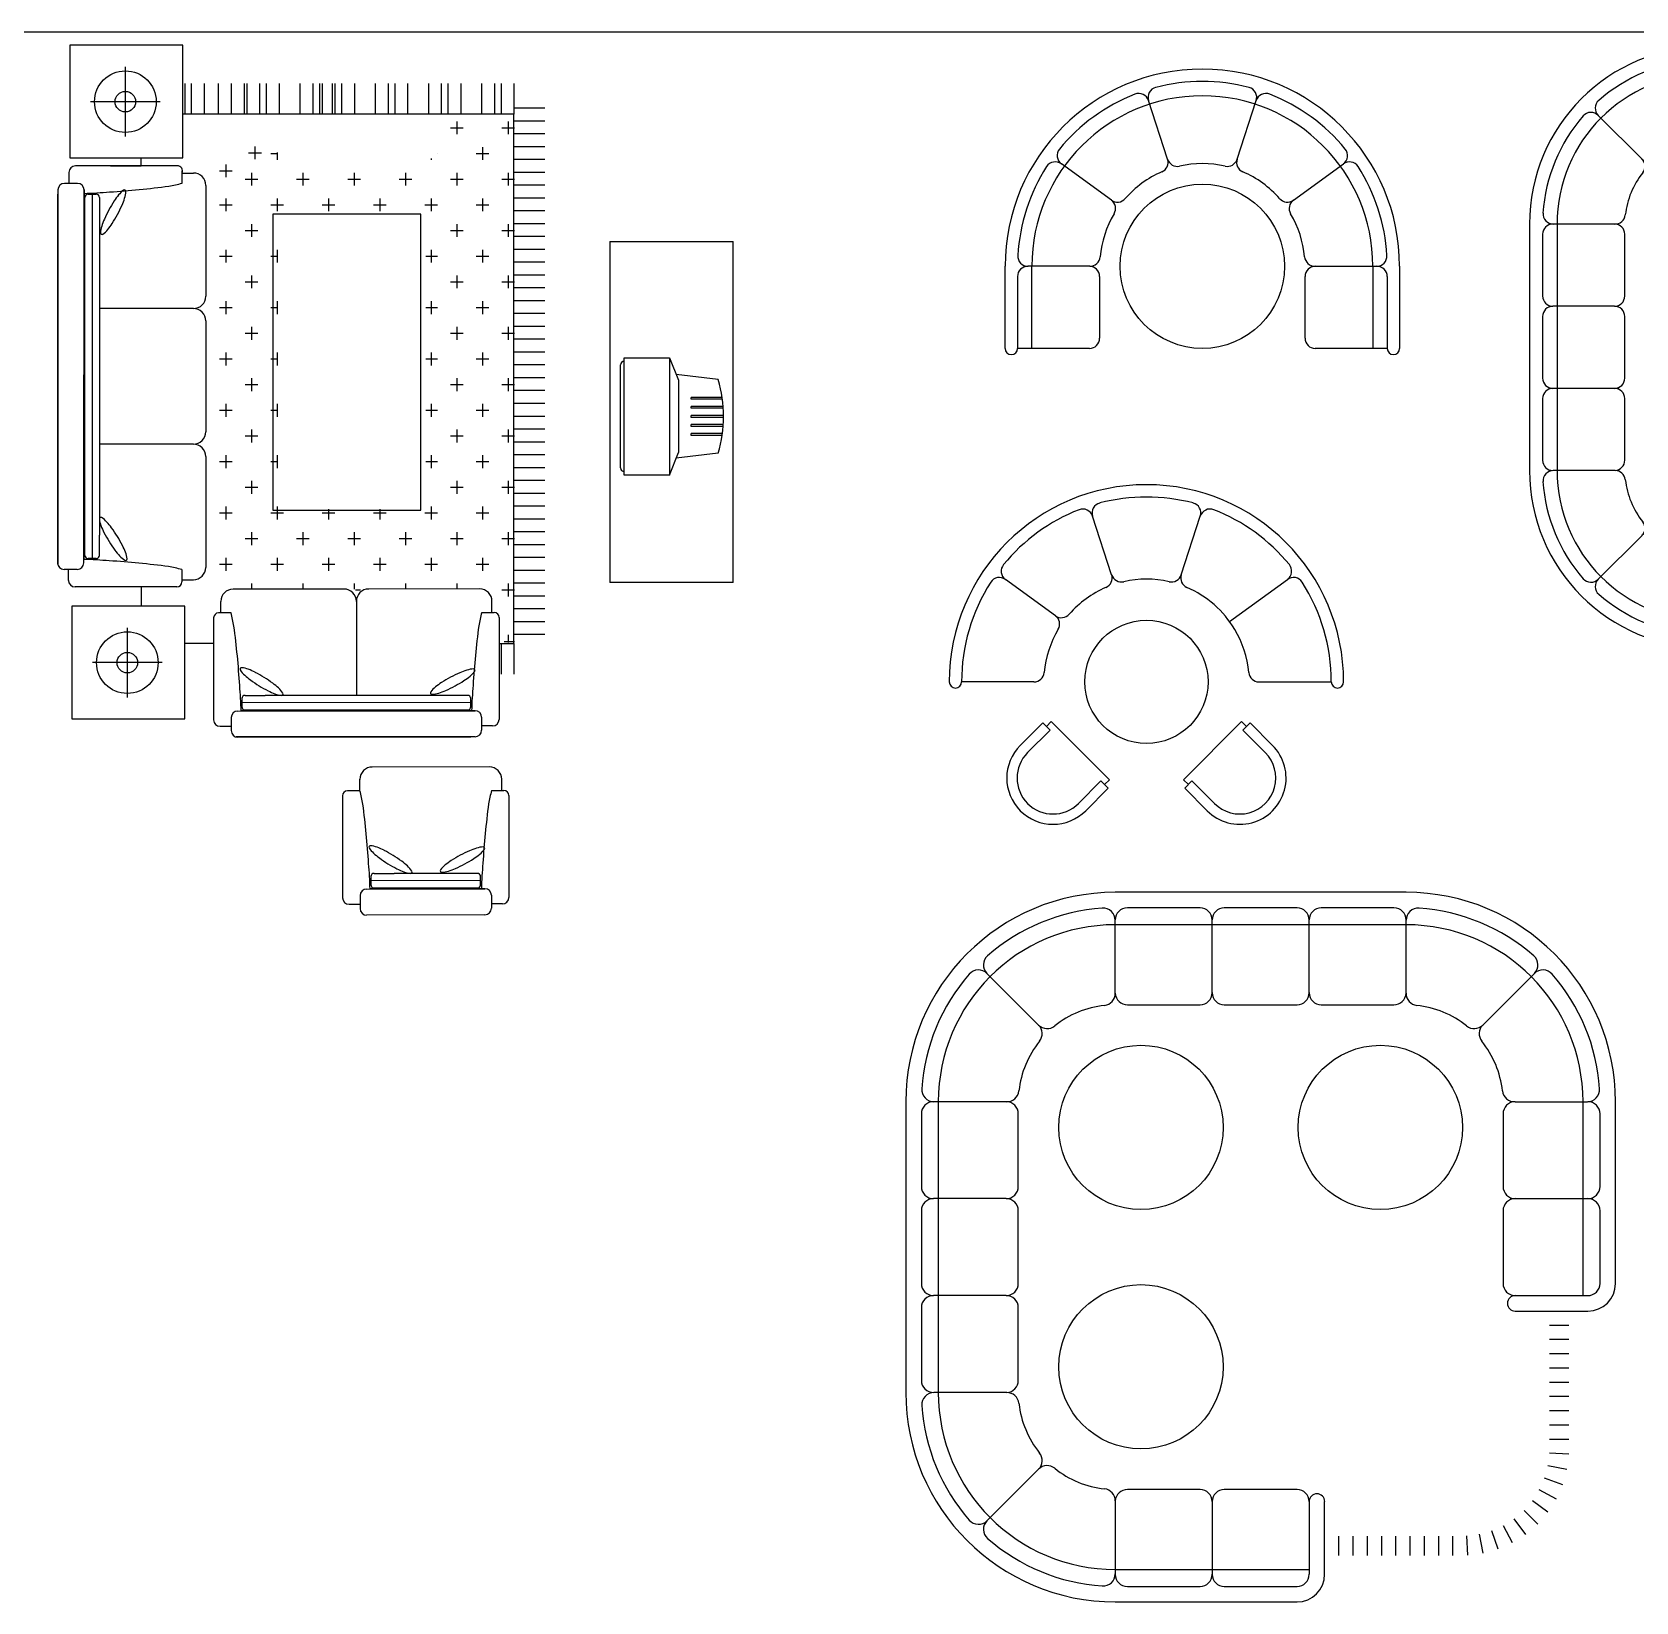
# Model space of a CAD drawing. Extents: x -42728 to 99010, y -18674 to 47645.
# Drawn here: x -14884 to -7076, y -16038 to -8395 of the extents above; entities that cross this region are included whole.
import ezdxf

# ---------------------------------------------------------------- set-up
doc = ezdxf.new("R2010")
doc.units = 0
doc.header["$LTSCALE"] = 100
doc.header["$MEASUREMENT"] = 0
doc.layers.get('0').update_dxf_attribs({"linetype": 'CONTINUOUS'})

# ---------------------------------------------------------------- blocks, each defined once
blk = doc.blocks.new('A$C21DC5DA0')
for p, q in [((609.9, 4236.5), (59.9, 4236.5)), ((59.9, 4236.5), (59.9, 3686.5)), ((609.9, 3686.5), (609.9, 4236.5)), ((59.9, 3686.5), (609.9, 3686.5)), ((407.5, 3648.3), (407.5, 3686.5)), ((54.8, 3616.5), (54.8, 3562.8)), ((582.7, 3648.3), (86.6, 3648.3)), ((606.8, 3613.3), (661.7, 3613.3)), ((1.8, 3531), (1.1, 1707.4)), ((721.7, 3553.3), (721.4, 3013.3)), ((1.1, 1707.3), (1.8, 3510.5)), ((1047.6, 3412.4), (1047.6, 1972.4)), ((1767.6, 3412.4), (1047.6, 3412.4)), ((1767.6, 1972.4), (1767.6, 3412.4)), ((721.4, 2893.3), (721.2, 2353.3)), ((2740.9, 2177.4), (2740.9, 2679)), ((2758.5, 2142.2), (2758.5, 2714.2)), ((2758.5, 2714.2), (2978.5, 2714.2)), ((2758.5, 2714.2), (2978.5, 2714.2)), ((2978.5, 2714.2), (2978.5, 2142.2)), ((2978.5, 2714.2), (3022.5, 2604.2)), ((3216.1, 2607.6), (3011.3, 2632.1)), ((3022.5, 2604.2), (3022.5, 2252.2)), ((3235.6, 2520.6), (3084.1, 2520.6)), ((3084.1, 2511.8), (3084.1, 2520.6)), ((3236.8, 2511.8), (3084.1, 2511.8)), ((3240.6, 2476.6), (3084.1, 2476.6)), ((3084.1, 2467.8), (3084.1, 2476.6)), ((3241.2, 2467.8), (3084.1, 2467.8)), ((3084.1, 2423.8), (3084.1, 2432.6)), ((3242.5, 2432.6), (3084.1, 2432.6)), ((3242.5, 2423.8), (3084.1, 2423.8)), ((3241.2, 2388.6), (3084.1, 2388.6)), ((3084.1, 2379.8), (3084.1, 2388.6)), ((3240.6, 2379.8), (3084.1, 2379.8)), ((3236.8, 2344.6), (3084.1, 2344.6)), ((3084.1, 2335.8), (3084.1, 2344.6)), ((3235.6, 2335.8), (3084.1, 2335.8)), ((721.1, 2233.3), (720.9, 1693.3)), ((2978.5, 2142.2), (3022.5, 2252.2)), ((3216.1, 2248.8), (3011.3, 2224.3)), ((2978.5, 2142.2), (2758.5, 2142.2)), ((1047.6, 1972.4), (1767.6, 1972.4)), ((53, 1630.1), (53, 1683.7)), ((580.9, 1598.3), (84.8, 1598.3)), ((407.5, 1598.3), (407.5, 1505.3)), ((604.9, 1633.3), (660.9, 1633.3)), ((619.5, 1505.3), (69.5, 1505.3)), ((69.5, 1505.3), (69.5, 955.3)), ((619.5, 955.3), (619.5, 1505.3)), ((759.6, 1323), (619.5, 1323)), ((69.5, 955.3), (619.5, 955.3))]:
    blk.add_line(p, q)
at = {"ltscale": 500}
for p, q in [((329.9, 3790.6), (329.9, 4130.6)), ((618.7, 4049.8), (618.7, 3899.8)), ((650.6, 4049.8), (650.6, 3899.8)), ((713.1, 4049.8), (713.1, 3899.8)), ((782.5, 4049.8), (782.5, 3899.8)), ((845, 4049.8), (845, 3899.8)), ((907.5, 4049.8), (907.5, 3899.8)), ((921, 4049.8), (921, 3899.8)), ((983.5, 4049.8), (983.5, 3899.8)), ((1015.5, 4049.8), (1015.5, 3899.8)), ((1078, 4049.8), (1078, 3899.8)), ((1179.9, 4049.8), (1179.9, 3899.8)), ((1242.4, 4049.8), (1242.4, 3899.8)), ((1274.4, 4049.8), (1274.4, 3899.8)), ((1287.7, 4049.8), (1287.7, 3899.8)), ((1336.9, 4049.8), (1336.9, 3899.8)), ((1350.2, 4049.8), (1350.2, 3899.8)), ((1382.2, 4049.8), (1382.2, 3899.8)), ((1444.7, 4049.8), (1444.7, 3899.8)), ((1546.6, 4049.8), (1546.6, 3899.8)), ((1609.1, 4049.8), (1609.1, 3899.8)), ((1641.1, 4049.8), (1641.1, 3899.8)), ((1703.6, 4049.8), (1703.6, 3899.8)), ((1805.4, 4049.8), (1805.4, 3899.8)), ((1867.9, 4049.8), (1867.9, 3899.8)), ((1899.9, 4049.8), (1899.9, 3899.8)), ((1962.4, 4049.8), (1962.4, 3899.8)), ((2064.3, 4049.8), (2064.3, 3899.8)), ((2126.8, 4049.8), (2126.8, 3899.8)), ((2158.8, 4049.8), (2158.8, 3899.8)), ((2221.3, 4049.8), (2221.3, 3899.8)), ((499.9, 3960.6), (159.9, 3960.6)), ((2371.3, 3928.7), (2221.3, 3928.7)), ((2064.3, 3899.8), (609.9, 3899.8)), ((2221.3, 3899.8), (1885.2, 3899.8)), ((1912.4, 3833.2), (1974.9, 3833.2)), ((1943.7, 3864.4), (1943.7, 3801.9)), ((2162.4, 3833.2), (2224.9, 3833.2)), ((2193.7, 3864.4), (2193.7, 3801.9)), ((2221.3, 1323), (2221.3, 3899.8)), ((2371.3, 3866.2), (2221.3, 3866.2)), ((2371.3, 3803.7), (2221.3, 3803.7)), ((929.4, 3711.6), (991.9, 3711.6)), ((960.7, 3742.8), (960.7, 3680.3)), ((1037.4, 3708.2), (1072.3, 3708.2)), ((1068.7, 3712.8), (1068.7, 3676.9)), ((1818.7, 3683.3), (1818.7, 3676.9)), ((1849.1, 3708.2), (1849.9, 3708.2)), ((2037.4, 3708.2), (2099.9, 3708.2)), ((2068.7, 3739.4), (2068.7, 3676.9)), ((2371.3, 3741.2), (2221.3, 3741.2)), ((2371.3, 3678.7), (2221.3, 3678.7)), ((257.5, 3648), (407.5, 3648)), ((606.7, 3563.5), (606.7, 3624.3)), ((787.4, 3623.7), (849.9, 3623.7)), ((818.7, 3655), (818.7, 3592.5)), ((943.7, 3614.4), (943.7, 3551.9)), ((1193.7, 3614.4), (1193.7, 3551.9)), ((1443.7, 3614.4), (1443.7, 3551.9)), ((1693.7, 3614.4), (1693.7, 3551.9)), ((1943.7, 3614.4), (1943.7, 3551.9)), ((2193.7, 3614.4), (2193.7, 3551.9)), ((2371.3, 3616.2), (2221.3, 3616.2)), ((97.2, 3562.8), (33.6, 3562.8)), ((128.3, 1732.3), (129, 3531)), ((129, 3531), (128.3, 1732.3)), ((912.4, 3583.2), (974.9, 3583.2)), ((1162.4, 3583.2), (1224.9, 3583.2)), ((1412.4, 3583.2), (1474.9, 3583.2)), ((1662.4, 3583.2), (1724.9, 3583.2)), ((1912.4, 3583.2), (1974.9, 3583.2)), ((2162.4, 3583.2), (2224.9, 3583.2)), ((2371.3, 3553.7), (2221.3, 3553.7)), ((132.5, 1849.7), (132.5, 3494.6)), ((148.4, 3510.5), (187.8, 3510.5)), ((168.1, 3510.5), (167.6, 1730.8)), ((203.7, 3494.6), (203.7, 1849.7)), ((787.4, 3458.2), (849.9, 3458.2)), ((818.7, 3489.4), (818.7, 3426.9)), ((1037.4, 3458.2), (1099.9, 3458.2)), ((1068.7, 3489.4), (1068.7, 3426.9)), ((1287.4, 3458.2), (1349.9, 3458.2)), ((1318.7, 3489.4), (1318.7, 3426.9)), ((1537.4, 3458.2), (1599.9, 3458.2)), ((1568.7, 3489.4), (1568.7, 3426.9)), ((1787.4, 3458.2), (1849.9, 3458.2)), ((1818.7, 3489.4), (1818.7, 3426.9)), ((2037.4, 3458.2), (2099.9, 3458.2)), ((2068.7, 3489.4), (2068.7, 3426.9)), ((2371.3, 3491.2), (2221.3, 3491.2)), ((943.7, 3364.4), (943.7, 3301.9)), ((1943.7, 3364.4), (1943.7, 3301.9)), ((2193.7, 3364.4), (2193.7, 3301.9)), ((2371.3, 3428.7), (2221.3, 3428.7)), ((2371.3, 3366.2), (2221.3, 3366.2)), ((912.4, 3333.2), (974.9, 3333.2)), ((1912.4, 3333.2), (1974.9, 3333.2)), ((2162.4, 3333.2), (2224.9, 3333.2)), ((2371.3, 3303.7), (2221.3, 3303.7)), ((787.4, 3208.2), (849.9, 3208.2)), ((818.7, 3239.4), (818.7, 3176.9)), ((1037.4, 3208.2), (1072, 3208.2)), ((1068.7, 3239.4), (1068.7, 3176.9)), ((1792, 3208.2), (1849.9, 3208.2)), ((1818.7, 3239.4), (1818.7, 3176.9)), ((2037.4, 3208.2), (2099.9, 3208.2)), ((2068.7, 3239.4), (2068.7, 3176.9)), ((2371.3, 3241.2), (2221.3, 3241.2)), ((2689.1, 3279.1), (2689.1, 1619.1)), ((2689.1, 3279.1), (3289.1, 3279.1)), ((3289.1, 1619.1), (3289.1, 3279.1)), ((2371.3, 3178.7), (2221.3, 3178.7)), ((912.4, 3083.2), (974.9, 3083.2)), ((943.7, 3114.4), (943.7, 3051.9)), ((1912.4, 3083.2), (1974.9, 3083.2)), ((1943.7, 3114.4), (1943.7, 3051.9)), ((2162.4, 3083.2), (2224.9, 3083.2)), ((2193.7, 3114.4), (2193.7, 3051.9)), ((2371.3, 3116.2), (2221.3, 3116.2)), ((2371.3, 3053.7), (2221.3, 3053.7)), ((818.7, 2989.4), (818.7, 2926.9)), ((1068.7, 2989.4), (1068.7, 2926.9)), ((1818.7, 2989.4), (1818.7, 2926.9)), ((2068.7, 2989.4), (2068.7, 2926.9)), ((2371.3, 2991.2), (2221.3, 2991.2)), ((661.4, 2953.3), (203.7, 2953.3)), ((787.4, 2958.2), (849.9, 2958.2)), ((1037.4, 2958.2), (1072, 2958.2)), ((1792, 2958.2), (1849.9, 2958.2)), ((2037.4, 2958.2), (2099.9, 2958.2)), ((2371.3, 2928.7), (2221.3, 2928.7)), ((912.4, 2833.2), (974.9, 2833.2)), ((943.7, 2864.4), (943.7, 2801.9)), ((1912.4, 2833.2), (1974.9, 2833.2)), ((1943.7, 2864.4), (1943.7, 2801.9)), ((2162.4, 2833.2), (2224.9, 2833.2)), ((2193.7, 2864.4), (2193.7, 2801.9)), ((2371.3, 2866.2), (2221.3, 2866.2)), ((818.7, 2739.4), (818.7, 2676.9)), ((1068.7, 2739.4), (1068.7, 2676.9)), ((1818.7, 2739.4), (1818.7, 2676.9)), ((2068.7, 2739.4), (2068.7, 2676.9)), ((2371.3, 2803.7), (2221.3, 2803.7)), ((2371.3, 2741.2), (2221.3, 2741.2)), ((787.4, 2708.2), (849.9, 2708.2)), ((1037.4, 2708.2), (1072, 2708.2)), ((1792, 2708.2), (1849.9, 2708.2)), ((2037.4, 2708.2), (2099.9, 2708.2)), ((2371.3, 2678.7), (2221.3, 2678.7)), ((912.4, 2583.2), (974.9, 2583.2)), ((943.7, 2614.4), (943.7, 2551.9)), ((1912.4, 2583.2), (1974.9, 2583.2)), ((1943.7, 2614.4), (1943.7, 2551.9)), ((2162.4, 2583.2), (2224.9, 2583.2)), ((2193.7, 2614.4), (2193.7, 2551.9)), ((2371.3, 2616.2), (2221.3, 2616.2)), ((2371.3, 2553.7), (2221.3, 2553.7)), ((787.4, 2458.2), (849.9, 2458.2)), ((818.7, 2489.4), (818.7, 2426.9)), ((1037.4, 2458.2), (1072, 2458.2)), ((1068.7, 2489.4), (1068.7, 2426.9)), ((1792, 2458.2), (1849.9, 2458.2)), ((1818.7, 2489.4), (1818.7, 2426.9)), ((2037.4, 2458.2), (2099.9, 2458.2)), ((2068.7, 2489.4), (2068.7, 2426.9)), ((2371.3, 2491.2), (2221.3, 2491.2)), ((2371.3, 2428.7), (2221.3, 2428.7)), ((943.7, 2364.4), (943.7, 2301.9)), ((1943.7, 2364.4), (1943.7, 2301.9)), ((2193.7, 2364.4), (2193.7, 2301.9)), ((2371.3, 2366.2), (2221.3, 2366.2)), ((661.2, 2293.3), (203.7, 2293.3)), ((912.4, 2333.2), (974.9, 2333.2)), ((1912.4, 2333.2), (1974.9, 2333.2)), ((2162.4, 2333.2), (2224.9, 2333.2)), ((2371.3, 2303.7), (2221.3, 2303.7)), ((787.4, 2208.2), (849.9, 2208.2)), ((818.7, 2239.4), (818.7, 2176.9)), ((1037.4, 2208.2), (1072, 2208.2)), ((1068.7, 2239.4), (1068.7, 2176.9)), ((1792, 2208.2), (1849.9, 2208.2)), ((1818.7, 2239.4), (1818.7, 2176.9)), ((2037.4, 2208.2), (2099.9, 2208.2)), ((2068.7, 2239.4), (2068.7, 2176.9)), ((2371.3, 2241.2), (2221.3, 2241.2)), ((943.7, 2114.4), (943.7, 2051.9)), ((1943.7, 2114.4), (1943.7, 2051.9)), ((2193.7, 2114.4), (2193.7, 2051.9)), ((2371.3, 2178.7), (2221.3, 2178.7)), ((2371.3, 2116.2), (2221.3, 2116.2)), ((912.4, 2083.2), (974.9, 2083.2)), ((1912.4, 2083.2), (1974.9, 2083.2)), ((2162.4, 2083.2), (2224.9, 2083.2)), ((2371.3, 2053.7), (2221.3, 2053.7)), ((787.4, 1958.2), (849.9, 1958.2)), ((818.7, 1989.4), (818.7, 1926.9)), ((1037.4, 1958.2), (1099.9, 1958.2)), ((1068.7, 1989.4), (1068.7, 1926.9)), ((1287.4, 1958.2), (1349.9, 1958.2)), ((1318.7, 1977), (1318.7, 1926.9)), ((1537.4, 1958.2), (1599.9, 1958.2)), ((1568.7, 1977), (1568.7, 1926.9)), ((1787.4, 1958.2), (1849.9, 1958.2)), ((1818.7, 1989.4), (1818.7, 1926.9)), ((2037.4, 1958.2), (2099.9, 1958.2)), ((2068.7, 1989.4), (2068.7, 1926.9)), ((2371.3, 1991.2), (2221.3, 1991.2)), ((2371.3, 1928.7), (2221.3, 1928.7)), ((132.5, 1751.9), (132.5, 1849.7)), ((203.7, 1751.9), (203.7, 1849.7)), ((912.4, 1833.2), (974.9, 1833.2)), ((943.7, 1864.4), (943.7, 1801.9)), ((1162.4, 1833.2), (1224.9, 1833.2)), ((1193.7, 1864.4), (1193.7, 1801.9)), ((1412.4, 1833.2), (1474.9, 1833.2)), ((1443.7, 1864.4), (1443.7, 1801.9)), ((1662.4, 1833.2), (1724.9, 1833.2)), ((1693.7, 1864.4), (1693.7, 1801.9)), ((1912.4, 1833.2), (1974.9, 1833.2)), ((1943.7, 1864.4), (1943.7, 1801.9)), ((2162.4, 1833.2), (2224.9, 1833.2)), ((2193.7, 1864.4), (2193.7, 1801.9)), ((2371.3, 1866.2), (2221.3, 1866.2)), ((2371.3, 1803.7), (2221.3, 1803.7)), ((127.2, 1715.5), (128.3, 1732.3)), ((187.8, 1736), (148.4, 1736)), ((818.7, 1739.4), (818.7, 1676.9)), ((1068.7, 1739.4), (1068.7, 1676.9)), ((1318.7, 1739.4), (1318.7, 1676.9)), ((1568.7, 1739.4), (1568.7, 1676.9)), ((1818.7, 1739.4), (1818.7, 1676.9)), ((2068.7, 1739.4), (2068.7, 1676.9)), ((2371.3, 1741.2), (2221.3, 1741.2)), ((95.4, 1683.7), (31.8, 1683.7)), ((604.9, 1683.1), (604.9, 1622.3)), ((787.4, 1708.2), (849.9, 1708.2)), ((1037.4, 1708.2), (1099.9, 1708.2)), ((1287.4, 1708.2), (1349.9, 1708.2)), ((1537.4, 1708.2), (1599.9, 1708.2)), ((1787.4, 1708.2), (1849.9, 1708.2)), ((2037.4, 1708.2), (2099.9, 1708.2)), ((2371.3, 1678.7), (2221.3, 1678.7)), ((1394.6, 1587.7), (854.6, 1587.5)), ((943.7, 1614.4), (943.7, 1592.1)), ((1193.7, 1614.4), (1193.7, 1592.2)), ((1443.7, 1614.4), (1443.7, 1586.9)), ((1450.7, 1583.2), (1474.9, 1583.2)), ((2054.6, 1588.2), (1514.6, 1588)), ((1693.7, 1614.4), (1693.7, 1592.6)), ((1943.7, 1614.4), (1943.7, 1592.7)), ((2162.4, 1583.2), (2224.9, 1583.2)), ((2193.7, 1614.4), (2193.7, 1551.9)), ((2371.3, 1616.2), (2221.3, 1616.2)), ((3289.1, 1619.1), (2689.1, 1619.1)), ((794.6, 1471.5), (794.6, 1527.5)), ((1454.6, 1528), (1454.6, 1070.2)), ((1454.6, 1527.7), (1454.6, 1070.2)), ((2114.6, 1473.3), (2114.6, 1528.2)), ((2371.3, 1553.7), (2221.3, 1553.7)), ((2371.3, 1491.2), (2221.3, 1491.2)), ((759.6, 1447.5), (759.6, 951.3)), ((844.4, 1471.5), (783.6, 1471.5)), ((2064.8, 1473.3), (2125.6, 1473.3)), ((2149.6, 1449.3), (2149.6, 953.2)), ((2371.3, 1428.7), (2221.3, 1428.7)), ((339.5, 1059.5), (339.5, 1399.5)), ((2173.9, 1333.2), (2224.9, 1333.2)), ((2193.7, 1364.4), (2193.7, 1327.6)), ((2371.3, 1366.2), (2221.3, 1366.2)), ((2149.6, 1323), (2221.3, 1323)), ((2158.8, 1323), (2158.8, 1173)), ((2221.3, 1323), (2221.3, 1173)), ((509.5, 1229.5), (169.5, 1229.5)), ((2011.8, 1034.7), (892.2, 1034.2)), ((897.3, 1054.3), (897.3, 1015)), ((913.2, 1070.2), (1011, 1070.2)), ((1995.9, 1070.2), (1011, 1070.2)), ((2011.8, 1015), (2011.8, 1054.3)), ((845, 961.9), (845, 898.4)), ((876.8, 993.7), (893.7, 994.8)), ((893.7, 994.8), (2032.4, 995.5)), ((2032.4, 995.5), (893.7, 994.8)), ((913.2, 999.1), (1011, 999.1)), ((1011, 999.1), (1995.9, 999.1)), ((2064.1, 963.8), (2064.1, 900.2)), ((791.4, 919.5), (845, 919.5)), ((868.6, 867.7), (2011.8, 868.4)), ((2032.4, 868.4), (868.7, 867.6)), ((2117.8, 921.4), (2064.1, 921.4)), ((2102.1, 721.7), (1532, 721.4)), ((1472, 606.7), (1472, 661.7)), ((2162.1, 606.7), (2162.1, 661.7)), ((1387.2, 580.9), (1387.2, 84.8)), ((1472, 604.9), (1411.2, 604.9)), ((2112.3, 606.7), (2173.1, 606.7)), ((2197.1, 582.7), (2197.1, 86.6)), ((2059.3, 168.1), (1519.8, 167.6)), ((1525, 187.8), (1525, 148.4)), ((1540.9, 203.7), (1638.7, 203.7)), ((2043.4, 203.7), (1638.7, 203.7)), ((2059.3, 148.4), (2059.3, 187.8)), ((1472.7, 95.4), (1472.7, 31.8)), ((1504.5, 127.2), (1521.3, 128.3)), ((2079.9, 129), (1521.3, 128.3)), ((1521.3, 128.3), (2079.9, 129)), ((1540.9, 132.5), (1638.7, 132.5)), ((1638.7, 132.5), (2043.4, 132.5)), ((2111.7, 97.2), (2111.7, 33.6)), ((1419, 53), (1472.7, 53)), ((2079.9, 1.8), (1504.5, 0)), ((2165.3, 54.8), (2111.7, 54.8))]:
    blk.add_line(p, q, dxfattribs=at)
for centre, radius in [((329.9, 3960.6), 150), ((329.9, 3960.6), 50), ((339.5, 1229.5), 150), ((339.5, 1229.5), 50)]:
    blk.add_circle(centre, radius, dxfattribs=at)
for centre, radius, start, end in [((86.6, 3616.5), 31.8, 90, 180), ((583.4, 3623), 25.3, 337.5431, 91.40026), ((661.7, 3553.3), 60, 359.97905, 90), ((33.6, 3531), 31.8, 90, 180), ((661.4, 3013.3), 60, 270, 359.97905), ((661.4, 2893.3), 60, 359.97905, 90), ((2758.5, 2679), 17.6, 90, 180), ((2620, 2428.2), 622.5, 343.25327, 16.74673), ((661.2, 2353.3), 60, 270, 359.97905), ((661.1, 2233.3), 60, 359.97905, 90), ((2758.5, 2177.4), 17.6, 180, 270), ((31.8, 1715.5), 31.8, 180, 270), ((660.9, 1693.3), 60, 270, 359.97905), ((84.8, 1630.1), 31.8, 180, 270), ((580.9, 1622.3), 24, 270, 0)]:
    blk.add_arc(centre, radius, start, end)
for centre, radius, start, end in [((97.2, 3531), 31.8, 0, 90), ((68.5, 5634.1), 2120.8, 271.63312, 275), ((-5.7, 7695.9), 4182.6, 273.55124, 277.52096), ((401.3, 3420.7), 135.1, 126.47634, 140.64729), ((325.2, 3523.6), 7.16, 61.67716, 126.47634), ((197.5, 3530.6), 135.1, 342.70703, 356.87798), ((325.2, 3523.6), 7.16, 356.87798, 61.67716), ((336.8, 4647.3), 1116.9, 280.5751, 283.98722), ((148.4, 3494.6), 15.9, 90, 180), ((187.8, 3494.6), 15.9, 0, 90), ((801.1, 3136.5), 626.4, 147.06116, 151.67716), ((547.8, 3300.6), 324.6, 140.64729, 147.06116), ((-259.8, 3708.3), 626.4, 331.67716, 336.29315), ((16.5, 3586.9), 324.6, 336.29315, 342.70703), ((524.8, 3257.8), 324.6, 156.29315, 162.70703), ((801.1, 3136.5), 626.4, 151.67716, 156.29315), ((-6.5, 3544.2), 324.6, 320.64729, 327.06116), ((-259.8, 3708.3), 626.4, 327.06116, 331.67716), ((343.8, 3314.1), 135.1, 162.70703, 176.87798), ((216.1, 3321.1), 7.16, 176.87798, 241.67716), ((216.1, 3321.1), 7.16, 241.67716, 306.47634), ((140, 3424), 135.1, 306.47634, 320.64729), ((210.4, 1929.7), 7.16, 121.67716, 186.47634), ((337.5, 1944.1), 135.1, 186.47634, 200.64729), ((210.4, 1929.7), 7.16, 56.87798, 121.67716), ((514.8, 2010.9), 324.6, 200.64729, 207.06116), ((140.5, 1822.5), 135.1, 42.70703, 56.87798), ((1.2, 1694), 324.6, 36.29315, 42.70703), ((-242.1, 1515.4), 626.4, 31.67716, 36.29315), ((783.6, 2148.2), 626.4, 207.06116, 211.67716), ((783.6, 2148.2), 626.4, 211.67716, 216.29315), ((-242.1, 1515.4), 626.4, 27.06116, 31.67716), ((26.7, 1652.7), 324.6, 20.64729, 27.06116), ((66.7, -387.6), 2120.8, 85, 88.36688), ((148.4, 1751.9), 15.9, 180, 270), ((187.8, 1751.9), 15.9, 270, 0), ((-7.5, -2449.4), 4182.6, 82.47904, 86.44876), ((540.3, 1969.6), 324.6, 216.29315, 222.70703), ((401.1, 1841.1), 135.1, 222.70703, 236.87798), ((331.2, 1733.9), 7.16, 236.87798, 301.67716), ((204, 1719.5), 135.1, 6.47634, 20.64729), ((331.2, 1733.9), 7.16, 301.67716, 6.47634), ((95.4, 1715.5), 31.8, 270, 360), ((335, 599.3), 1116.9, 76.01278, 79.4249), ((854.6, 1527.5), 60, 90.02095, 180), ((1394.6, 1527.7), 60, 0, 90.02095), ((1514.6, 1528), 60, 90.02095, 180), ((2054.6, 1528.2), 60, 0, 90.02095), ((783.6, 1447.5), 24, 90, 180), ((-239.4, 1201.5), 1116.9, 10.5751, 13.98722), ((-3288, 859.1), 4182.6, 3.55124, 7.52096), ((6197.2, 860.9), 4182.6, 172.47904, 176.44876), ((3148.6, 1203.3), 1116.9, 166.01278, 169.4249), ((2125.6, 1449.3), 24, 0, 90), ((895.2, 1197.7), 7.16, 148.32284, 213.12202), ((895.2, 1197.7), 7.16, 83.52366, 148.32284), ((1002.4, 1267.6), 135.1, 213.12202, 227.29297), ((880.8, 1070.6), 135.1, 69.35271, 83.52366), ((814, 893.3), 324.6, 62.93884, 69.35271), ((676.7, 624.5), 626.4, 58.32284, 62.93884), ((2209.6, 606.7), 626.4, 113.70685, 118.32284), ((2088.2, 883.1), 324.6, 107.29297, 113.70685), ((2031.9, 1064), 135.1, 93.12202, 107.29297), ((1922.1, 1267.8), 135.1, 309.35271, 323.52366), ((2024.9, 1191.8), 7.16, 28.32284, 93.12202), ((2024.9, 1191.8), 7.16, 323.52366, 28.32284), ((-1226.2, 933.3), 2120.8, 1.63312, 5), ((1130.9, 1406.9), 324.6, 227.29297, 233.70685), ((1309.6, 1650.1), 626.4, 233.70685, 238.32284), ((1309.6, 1650.1), 626.4, 238.32284, 242.93884), ((676.7, 624.5), 626.4, 53.70685, 58.32284), ((855.3, 867.7), 324.6, 47.29297, 53.70685), ((983.9, 1007), 135.1, 33.12202, 47.29297), ((1925.3, 1006.6), 135.1, 129.35271, 143.52366), ((2045.5, 860), 324.6, 122.93884, 129.35271), ((1759.1, 1391.3), 324.6, 287.29297, 293.70685), ((2209.6, 606.7), 626.4, 118.32284, 122.93884), ((1637.8, 1667.7), 626.4, 293.70685, 298.32284), ((1637.8, 1667.7), 626.4, 298.32284, 302.93884), ((1801.9, 1414.4), 324.6, 302.93884, 309.35271), ((4135.4, 935.1), 2120.8, 175, 178.36688), ((913.2, 1054.3), 15.9, 90, 180), ((1172.3, 1381.4), 324.6, 242.93884, 249.35271), ((1105.4, 1204), 135.1, 249.35271, 263.52366), ((1091, 1076.9), 7.16, 263.52366, 328.32284), ((1091, 1076.9), 7.16, 328.32284, 33.12202), ((1822.4, 1082.6), 7.16, 143.52366, 208.32284), ((1822.4, 1082.6), 7.16, 208.32284, 273.12202), ((1815.5, 1210.4), 135.1, 273.12202, 287.29297), ((1995.9, 1054.3), 15.9, 0, 90), ((791.4, 951.3), 31.8, 180, 270), ((876.8, 961.9), 31.8, 90, 180), ((913.2, 1015), 15.9, 180, 270), ((1995.9, 1015), 15.9, 270, 0), ((2032.4, 963.8), 31.8, 360, 90), ((2117.8, 953.2), 31.8, 270, 0), ((876.8, 898.4), 31.8, 180, 270), ((2032.4, 900.2), 31.8, 270, 0), ((1532.1, 661.4), 60, 90.02095, 180), ((2102.1, 661.7), 60, 0, 90.02095), ((1411.2, 580.9), 24, 90, 180), ((388.2, 335), 1116.9, 10.5751, 13.98722), ((3196.1, 336.8), 1116.9, 166.01278, 169.4249), ((2173.1, 582.7), 24, 0, 90), ((-2660.4, -7.5), 4182.6, 3.55124, 7.52096), ((6244.8, -5.7), 4182.6, 172.47904, 176.44876), ((1522.9, 331.2), 7.16, 148.32284, 213.12202), ((1522.9, 331.2), 7.16, 83.52366, 148.32284), ((1630, 401.1), 135.1, 213.12202, 227.29297), ((1508.4, 204), 135.1, 69.35271, 83.52366), ((1441.6, 26.7), 324.6, 62.93884, 69.35271), ((1304.3, -242.1), 626.4, 58.32284, 62.93884), ((2257.1, -259.8), 626.4, 113.70685, 118.32284), ((2135.8, 16.5), 324.6, 107.29297, 113.70685), ((2079.4, 197.5), 135.1, 93.12202, 107.29297), ((1969.6, 401.3), 135.1, 309.35271, 323.52366), ((2072.5, 325.2), 7.16, 28.32284, 93.12202), ((2072.5, 325.2), 7.16, 323.52366, 28.32284), ((-598.6, 66.7), 2120.8, 1.63312, 5), ((1758.6, 540.3), 324.6, 227.29297, 233.70685), ((1937.2, 783.6), 626.4, 233.70685, 238.32284), ((1937.2, 783.6), 626.4, 238.32284, 242.93884), ((1304.3, -242.1), 626.4, 53.70685, 58.32284), ((1483, 1.2), 324.6, 47.29297, 53.70685), ((1611.5, 140.5), 135.1, 33.12202, 47.29297), ((1972.8, 140), 135.1, 129.35271, 143.52366), ((2093, -6.5), 324.6, 122.93884, 129.35271), ((2257.1, -259.8), 626.4, 118.32284, 122.93884), ((1685.3, 801.1), 626.4, 293.70685, 298.32284), ((1685.3, 801.1), 626.4, 298.32284, 302.93884), ((1849.4, 547.8), 324.6, 302.93884, 309.35271), ((4183, 68.5), 2120.8, 175, 178.36688), ((1540.9, 187.8), 15.9, 90, 180), ((1799.9, 514.8), 324.6, 242.93884, 249.35271), ((1733.1, 337.5), 135.1, 249.35271, 263.52366), ((1718.6, 210.4), 7.16, 263.52366, 328.32284), ((1718.6, 210.4), 7.16, 328.32284, 33.12202), ((1870, 216.1), 7.16, 143.52366, 208.32284), ((1870, 216.1), 7.16, 208.32284, 273.12202), ((1863, 343.8), 135.1, 273.12202, 287.29297), ((1806.6, 524.8), 324.6, 287.29297, 293.70685), ((2043.4, 187.8), 15.9, 0, 90), ((1419, 84.8), 31.8, 180, 270), ((1504.5, 95.4), 31.8, 90, 180), ((1540.9, 148.4), 15.9, 180, 270), ((2043.4, 148.4), 15.9, 270, 0), ((2079.9, 97.2), 31.8, 360, 90), ((2165.3, 86.6), 31.8, 270, 0), ((1504.5, 31.8), 31.8, 180, 270), ((2079.9, 33.6), 31.8, 270, 0)]:
    blk.add_arc(centre, radius, start, end, dxfattribs=at)
blk = doc.blocks.new('A$C2D215282')
for p, q in [((790.7, 950.9), (697.8, 1237)), ((1129.3, 950.9), (1222.2, 1237)), ((516.9, 751.9), (273.5, 928.8)), ((1403.1, 751.9), (1646.5, 928.8)), ((0, 30), (0, 430)), ((412.3, 430), (110, 430)), ((130, 30), (130, 430)), ((1507.7, 430), (1810, 430)), ((1790, 430), (1790, 30)), ((1920, 430), (1920, 30)), ((60, 380), (60, 30)), ((460, 380), (460, 80)), ((1460, 80), (1460, 380)), ((1860, 380), (1860, 30)), ((410, 30), (60, 30)), ((1860, 30), (1510, 30))]:
    blk.add_line(p, q)
blk.add_circle((960, 430), 400)
for centre, radius, start, end in [((960, 430), 960, 0, 180), ((960, 430), 900, 75.37229, 104.62771), ((960, 430), 830, 0, 180), ((960, 430), 900, 111.37229, 140.62771), ((650.2, 1221.5), 50, 18, 111.37229), ((745.3, 1252.4), 50, 104.62771, 198), ((1174.7, 1252.4), 50, 342, 75.37229), ((1269.8, 1221.5), 50, 68.62771, 162), ((960, 430), 900, 39.37229, 68.62771), ((244.1, 888.3), 50, 54, 147.37229), ((302.9, 969.2), 50, 140.62771, 234), ((743.2, 935.5), 50, 293.21591, 18), ((838.3, 966.4), 50, 198, 282.78409), ((1081.7, 966.4), 50, 257.21591, 342), ((1176.8, 935.5), 50, 162, 246.78409), ((1617.1, 969.2), 50, 306, 39.37229), ((1675.9, 888.3), 50, 32.62771, 126), ((960, 430), 900, 147.37229, 176.62771), ((960, 430), 500, 113.21591, 138.78409), ((960, 430), 500, 77.21591, 102.78409), ((960, 430), 500, 41.21591, 66.78409), ((960, 430), 900, 3.37229, 32.62771), ((546.3, 792.4), 50, 234, 318.78409), ((487.5, 711.5), 50, 329.21591, 54), ((1373.7, 792.4), 50, 221.21591, 306), ((1432.5, 711.5), 50, 126, 210.78409), ((960, 430), 500, 149.21591, 174.78409), ((960, 430), 500, 5.21591, 30.78409), ((111.5, 480), 50, 176.62771, 270), ((412.3, 480), 50, 270, 354.78409), ((1507.7, 480), 50, 185.21591, 270), ((1808.5, 480), 50, 270, 3.37229), ((110, 380), 50, 90, 180), ((410, 380), 50, 0, 90), ((1510, 380), 50, 90, 180), ((1810, 380), 50, 0, 90), ((410, 80), 50, 270, 0), ((1510, 80), 50, 180, 270), ((30, 30), 30, 180, 0), ((1890, 30), 30, 180, 0)]:
    blk.add_arc(centre, radius, start, end)
blk = doc.blocks.new('A$C7D3C48EA')
for p, q in [((2064, 2928), (864, 2928)), ((864, 2511.2), (864, 2812.3)), ((1214, 2864), (914, 2864)), ((1264, 2514), (1264, 2814)), ((1614, 2864), (1314, 2864)), ((1664, 2514), (1664, 2814)), ((2014, 2864), (1714, 2864)), ((2064, 2511.2), (2064, 2812.3)), ((2064, 2794), (864, 2794)), ((547.8, 2380.2), (334.8, 2593.2)), ((2380.2, 2380.2), (2593.2, 2593.2)), ((914, 2464), (1214, 2464)), ((1314, 2464), (1614, 2464)), ((1714, 2464), (2014, 2464)), ((0, 2064), (0, 864)), ((414, 2064), (115.7, 2064)), ((134, 2064), (134, 864)), ((2514, 2064), (2812.3, 2064)), ((2794, 1264), (2794, 2064)), ((2928, 1314), (2928, 2064)), ((64, 2014), (64, 1714)), ((464, 1714), (464, 2014)), ((2464, 2014), (2464, 1714)), ((2864, 1714), (2864, 2014)), ((414, 1664), (114, 1664)), ((2514, 1664), (2814, 1664)), ((64, 1614), (64, 1314)), ((464, 1314), (464, 1614)), ((2464, 1614), (2464, 1314)), ((2864, 1314), (2864, 1614)), ((414, 1264), (114, 1264)), ((2514, 1264), (2814, 1264)), ((64, 1214), (64, 914)), ((464, 914), (464, 1214)), ((2514, 1200), (2814, 1200)), ((2736, 1141.2), (2656, 1141.2)), ((2736, 1082.4), (2656, 1082.4)), ((2736, 1023.6), (2656, 1023.6)), ((2736, 964.8), (2656, 964.8)), ((416.8, 864), (115.7, 864)), ((2736, 905.9), (2656, 905.9)), ((2736, 847.1), (2656, 847.1)), ((2736, 788.3), (2656, 788.3)), ((2736, 729.5), (2656, 729.5)), ((2736, 670.7), (2656, 670.7)), ((547.8, 547.8), (334.8, 334.8)), ((2727.5, 545.8), (2649, 561.4)), ((2735.4, 609.9), (2655.5, 613.9)), ((2710.2, 483.5), (2634.9, 510.5)), ((864, 416.8), (864, 114)), ((1214, 464), (914, 464)), ((1264, 414), (1264, 114)), ((1614, 464), (1314, 464)), ((1664, 414), (1664, 114)), ((1728, 114), (1728, 414)), ((2649.3, 369.8), (2585.1, 417.5)), ((2683.9, 424.4), (2613.4, 462.1)), ((2503.6, 244.1), (2465.9, 314.6)), ((2558.2, 278.7), (2510.5, 342.9)), ((2607.1, 320.9), (2550.6, 377.4)), ((1786.8, 192), (1786.8, 272)), ((1845.6, 192), (1845.6, 272)), ((1904.4, 192), (1904.4, 272)), ((1963.2, 192), (1963.2, 272)), ((2022.1, 192), (2022.1, 272)), ((2080.9, 192), (2080.9, 272)), ((2139.7, 192), (2139.7, 272)), ((2198.5, 192), (2198.5, 272)), ((2257.3, 192), (2257.3, 272)), ((2318.1, 192.6), (2314.1, 272.5)), ((2382.2, 200.5), (2366.6, 279)), ((2444.5, 217.8), (2417.5, 293.1)), ((864, 134), (1664, 134)), ((914, 64), (1214, 64)), ((1314, 64), (1614, 64)), ((864, 0), (1614, 0))]:
    blk.add_line(p, q)
for centre in [(970.1, 1957.9), (1957.9, 1957.9), (970.1, 970.1)]:
    blk.add_circle(centre, 300)
for centre, radius, start, end in [((864, 2064), 864, 90, 180), ((2064, 2064), 864, 0, 90), ((864, 2064), 800, 93.82255, 131.17745), ((814, 2812.3), 50, 0, 93.82255), ((914, 2814), 50, 90, 180), ((1214, 2814), 50, 0, 90), ((1314, 2814), 50, 90, 180), ((1614, 2814), 50, 0, 90), ((1714, 2814), 50, 90, 180), ((2014, 2814), 50, 0, 90), ((2114, 2812.3), 50, 86.17745, 180), ((2064, 2064), 800, 48.82255, 86.17745), ((864, 2064), 730, 90, 180), ((2064, 2064), 730, 0, 90), ((370.2, 2628.5), 50, 131.17745, 225), ((2557.8, 2628.5), 50, 315, 48.82255), ((864, 2064), 800, 138.82255, 176.17745), ((299.5, 2557.8), 50, 45, 138.82255), ((2628.5, 2557.8), 50, 41.17745, 135), ((2064, 2064), 800, 3.82255, 41.17745), ((814, 2511.2), 50, 276.37937, 360), ((914.1, 2514.1), 50.1, 183.35293, 269.93068), ((1214, 2514), 50, 270, 0), ((1314, 2514), 50, 180, 270), ((1614, 2514), 50, 270, 0), ((1714, 2514), 50, 180, 270), ((2013.9, 2514.1), 50.1, 270.06932, 356.64707), ((2114, 2511.2), 50, 180, 263.62063), ((864, 2064), 400, 96.37937, 128.62063), ((2064, 2064), 400, 51.37937, 83.62063), ((583.1, 2415.6), 50, 225, 308.62063), ((512.4, 2344.9), 50, 321.37937, 45), ((2344.9, 2415.6), 50, 231.37937, 315), ((2415.6, 2344.9), 50, 135, 218.62063), ((864, 2064), 400, 141.37937, 173.62063), ((2064, 2064), 400, 6.37937, 38.62063), ((115.7, 2114), 50, 176.17745, 270), ((416.7, 2114.1), 50.1, 266.9645, 353.56036), ((2511.3, 2114.1), 50.1, 186.43964, 273.0355), ((2812.3, 2114), 50, 270, 3.82255), ((114, 2014), 50, 90, 180), ((414, 2014), 50, 0, 90), ((2514, 2014), 50, 90, 180), ((2814, 2014), 50, 0, 90), ((114, 1714), 50, 180, 270), ((114, 1614), 50, 90, 180), ((414, 1714), 50, 270, 0), ((414, 1614), 50, 0, 90), ((2514, 1714), 50, 180, 270), ((2514, 1614), 50, 90, 180), ((2814, 1714), 50, 270, 0), ((2814, 1614), 50, 0, 90), ((114, 1314), 50, 180, 270), ((114, 1214), 50, 90, 180), ((414, 1314), 50, 270, 0), ((414, 1214), 50, 0, 90), ((2514, 1314), 50, 180, 270), ((2514, 1232), 32, 90, 270), ((2814, 1314), 114, 270, 0), ((2814, 1314), 50, 270, 0), ((864, 864), 864, 180, 270), ((114, 914), 50, 180, 270), ((115.7, 814), 50, 90, 183.82255), ((864, 864), 730, 180, 270), ((413.9, 914.1), 50.1, 273.35293, 359.93068), ((416.8, 814), 50, 6.37937, 90), ((864, 864), 800, 183.82255, 221.17745), ((864, 864), 400, 186.37937, 218.62063), ((512.4, 583.1), 50, 315, 38.62063), ((583.1, 512.4), 50, 51.37937, 135), ((864, 864), 400, 231.37937, 263.62063), ((814, 416.8), 50, 0, 83.62063), ((914.1, 413.9), 50.1, 90.06932, 176.64707), ((1214, 414), 50, 0, 90), ((1314, 414), 50, 90, 180), ((1614, 414), 50, 0, 90), ((1696, 414), 32, 0, 180), ((299.5, 370.2), 50, 221.17745, 315), ((370.2, 299.5), 50, 135, 228.82255), ((864, 864), 800, 228.82255, 266.17745), ((814, 115.7), 50, 266.17745, 0), ((914, 114), 50, 180, 270), ((1214, 114), 50, 270, 0), ((1314, 114), 50, 180, 270), ((1614, 114), 114, 270, 0), ((1614, 114), 50, 270, 0)]:
    blk.add_arc(centre, radius, start, end)
blk = doc.blocks.new('A$C6CFE6B55')
for p, q in [((790.7, 1214.2), (697.8, 1500.3)), ((1129.3, 1214.2), (1222.2, 1500.3)), ((516.9, 1015.2), (273.5, 1192)), ((1364.5, 987.2), (1646.5, 1192)), ((412.3, 693.3), (60, 693.3)), ((1507.7, 693.3), (1860, 693.3)), ((346, 384.1), (455.4, 493.5)), ((455.4, 493.5), (490.7, 458.2)), ((496.9, 499.7), (473.1, 475.8)), ((779.7, 216.8), (496.9, 499.7)), ((1140.3, 216.8), (1423.1, 499.7)), ((1423.1, 499.7), (1446.9, 475.8)), ((1464.6, 493.5), (1429.3, 458.2)), ((1574, 384.1), (1464.6, 493.5)), ((490.7, 458.2), (381.3, 348.7)), ((1429.3, 458.2), (1538.7, 348.7)), ((628.8, 101.3), (738.2, 210.7)), ((773.6, 175.3), (664.2, 65.9)), ((738.2, 210.7), (773.6, 175.3)), ((755.9, 193), (779.7, 216.8)), ((1164.1, 193), (1140.3, 216.8)), ((1181.8, 210.7), (1146.4, 175.3)), ((1146.4, 175.3), (1255.8, 65.9)), ((1291.2, 101.3), (1181.8, 210.7))]:
    blk.add_line(p, q)
blk.add_circle((960, 693.3), 300)
for centre, radius, start, end in [((960, 693.3), 960, 0, 180), ((745.3, 1515.7), 50, 104.62771, 198), ((960, 693.3), 900, 75.37229, 104.62771), ((1174.7, 1515.7), 50, 342, 75.37229), ((960, 693.3), 900, 111.37229, 140.62771), ((650.2, 1484.8), 50, 18, 111.37229), ((1269.8, 1484.8), 50, 68.62771, 162), ((960, 693.3), 900, 39.37229, 68.62771), ((302.9, 1232.5), 50, 140.62771, 234), ((1617.1, 1232.5), 50, 306, 39.37229), ((960, 693.3), 900, 147.37229, 180), ((244.1, 1151.6), 50, 54, 147.37229), ((743.2, 1198.8), 50, 293.21591, 18), ((838.3, 1229.7), 50, 198, 282.78409), ((960, 693.3), 500, 77.21591, 102.78409), ((1081.7, 1229.7), 50, 257.21591, 342), ((1176.8, 1198.8), 50, 162, 246.78409), ((1675.9, 1151.6), 50, 32.62771, 126), ((960, 693.3), 900, 0, 32.62771), ((960, 693.3), 500, 113.21591, 138.78409), ((960, 693.3), 500, 30.70332, 66.78409), ((546.3, 1055.7), 50, 234, 318.78409), ((487.5, 974.8), 50, 329.21591, 54), ((960, 693.3), 500, 149.21591, 174.78409), ((960, 693.3), 500, 5.21591, 30.70332), ((412.3, 743.3), 50, 270, 354.78409), ((1507.7, 743.3), 50, 185.21591, 270), ((30, 693.3), 30, 180, 0), ((1890, 693.3), 30, 180, 0), ((505.1, 225), 225, 135, 315), ((505.1, 225), 175, 135, 315), ((1414.9, 225), 225, 225, 45), ((1414.9, 225), 175, 225, 45)]:
    blk.add_arc(centre, radius, start, end)
blk = doc.blocks.new('A$C3BBF3D12')
for p, q in [((2435.4, 3454.9), (1019.5, 3454.9)), ((1432.4, 3379.4), (1078.5, 3379.4)), ((1904.4, 3379.4), (1550.4, 3379.4)), ((2376.4, 3379.4), (2022.4, 3379.4)), ((1019.5, 2963.1), (1019.5, 3318.4)), ((2435.4, 3296.8), (1019.5, 3296.8)), ((1491.4, 2966.4), (1491.4, 3320.4)), ((1963.4, 2966.4), (1963.4, 3320.4)), ((2435.4, 2963.1), (2435.4, 3318.4)), ((646.3, 2808.5), (395.1, 3059.8)), ((2808.5, 2808.5), (3059.8, 3059.8)), ((1078.5, 2907.4), (1432.4, 2907.4)), ((1550.4, 2907.4), (1904.4, 2907.4)), ((2022.4, 2907.4), (2376.4, 2907.4)), ((0, 2435.4), (0, 1019.5)), ((488.5, 2435.4), (136.5, 2435.4)), ((158.1, 2435.4), (158.1, 1019.5)), ((2966.4, 2435.4), (3318.4, 2435.4)), ((3296.8, 1491.4), (3296.8, 2435.4)), ((3454.9, 1550.4), (3454.9, 2435.4)), ((75.5, 2376.4), (75.5, 2022.4)), ((547.5, 2022.4), (547.5, 2376.4)), ((2907.4, 2376.4), (2907.4, 2022.4)), ((3379.4, 2022.4), (3379.4, 2376.4)), ((488.5, 1963.4), (134.5, 1963.4)), ((2966.4, 1963.4), (3320.4, 1963.4)), ((75.5, 1904.4), (75.5, 1550.4)), ((547.5, 1550.4), (547.5, 1904.4)), ((2907.4, 1904.4), (2907.4, 1550.4)), ((3379.4, 1550.4), (3379.4, 1904.4)), ((488.5, 1491.4), (134.5, 1491.4)), ((2966.4, 1491.4), (3320.4, 1491.4)), ((75.5, 1432.4), (75.5, 1078.5)), ((547.5, 1078.5), (547.5, 1432.4)), ((2966.4, 1415.9), (3320.4, 1415.9)), ((3228.3, 1346.5), (3133.9, 1346.5)), ((3228.3, 1277.1), (3133.9, 1277.1)), ((3228.3, 1207.8), (3133.9, 1207.8)), ((3228.3, 1138.4), (3133.9, 1138.4)), ((491.8, 1019.5), (136.5, 1019.5)), ((3228.3, 1069), (3133.9, 1069)), ((3228.3, 999.6), (3133.9, 999.6)), ((3228.3, 930.2), (3133.9, 930.2)), ((3228.3, 860.8), (3133.9, 860.8)), ((3228.3, 791.4), (3133.9, 791.4)), ((3227.7, 719.6), (3133.4, 724.4)), ((646.3, 646.3), (395.1, 395.1)), ((3218.2, 644), (3125.7, 662.5)), ((1432.4, 547.5), (1078.5, 547.5)), ((1904.4, 547.5), (1550.4, 547.5)), ((3197.8, 570.5), (3109, 602.3)), ((1019.5, 491.8), (1019.5, 134.5)), ((1491.4, 488.5), (1491.4, 134.5)), ((1963.4, 488.5), (1963.4, 134.5)), ((2038.9, 134.5), (2038.9, 488.5)), ((3126.1, 436.4), (3050.3, 492.6)), ((3166.9, 500.8), (3083.7, 545.3)), ((3018.5, 328.8), (2962.3, 404.6)), ((3076.3, 378.6), (3009.5, 445.4)), ((2108.3, 226.5), (2108.3, 320.9)), ((2177.7, 226.5), (2177.7, 320.9)), ((2247.1, 226.5), (2247.1, 320.9)), ((2316.5, 226.5), (2316.5, 320.9)), ((2385.9, 226.5), (2385.9, 320.9)), ((2455.3, 226.5), (2455.3, 320.9)), ((2524.7, 226.5), (2524.7, 320.9)), ((2594.1, 226.5), (2594.1, 320.9)), ((2663.5, 226.5), (2663.5, 320.9)), ((2735.2, 227.2), (2730.5, 321.5)), ((2810.9, 236.6), (2792.4, 329.2)), ((2884.4, 257), (2852.5, 345.9)), ((2954.1, 288), (2909.6, 371.2)), ((1019.5, 158.1), (1963.4, 158.1)), ((1078.5, 75.5), (1432.4, 75.5)), ((1550.4, 75.5), (1904.4, 75.5)), ((1019.5, 0), (1904.4, 0))]:
    blk.add_line(p, q)
for centre in [(1144.6, 2310.2), (2310.2, 2310.2), (1144.6, 1144.6)]:
    blk.add_circle(centre, 400)
for centre, radius, start, end in [((1019.5, 2435.4), 1019.5, 90, 180), ((2435.4, 2435.4), 1019.5, 0, 90), ((1019.5, 2435.4), 944, 93.82255, 131.17745), ((960.5, 3318.4), 59, 0, 93.82255), ((1078.5, 3320.4), 59, 90, 180), ((1432.4, 3320.4), 59, 0, 90), ((1550.4, 3320.4), 59, 90, 180), ((1904.4, 3320.4), 59, 0, 90), ((2022.4, 3320.4), 59, 90, 180), ((2376.4, 3320.4), 59, 0, 90), ((2494.4, 3318.4), 59, 86.17745, 180), ((2435.4, 2435.4), 944, 48.82255, 86.17745), ((1019.5, 2435.4), 861.4, 90, 180), ((2435.4, 2435.4), 861.4, 0, 90), ((436.8, 3101.5), 59, 131.17745, 225), ((3018, 3101.5), 59, 315, 48.82255), ((1019.5, 2435.4), 944, 138.82255, 176.17745), ((353.4, 3018), 59, 45, 138.82255), ((3101.5, 3018), 59, 41.17745, 135), ((2435.4, 2435.4), 944, 3.82255, 41.17745), ((1019.5, 2435.4), 472, 96.37937, 128.62063), ((960.5, 2963.1), 59, 276.37937, 0), ((1078.5, 2966.5), 59.2, 183.35293, 269.93068), ((1432.4, 2966.4), 59, 270, 0), ((1550.4, 2966.4), 59, 180, 270), ((1904.4, 2966.4), 59, 270, 0), ((2022.4, 2966.4), 59, 180, 270), ((2376.3, 2966.5), 59.2, 270.06932, 356.64707), ((2494.4, 2963.1), 59, 180, 263.62063), ((2435.4, 2435.4), 472, 51.37937, 83.62063), ((688.1, 2850.2), 59, 225, 308.62063), ((604.6, 2766.8), 59, 321.37937, 45), ((2766.8, 2850.2), 59, 231.37937, 315), ((2850.2, 2766.8), 59, 135, 218.62063), ((1019.5, 2435.4), 472, 141.37937, 173.62063), ((2435.4, 2435.4), 472, 6.37937, 38.62063), ((134.5, 2376.4), 59, 90, 180), ((136.5, 2494.4), 59, 176.17745, 270), ((491.6, 2494.5), 59.2, 266.9645, 353.56036), ((488.5, 2376.4), 59, 360, 90), ((2963.2, 2494.5), 59.2, 186.43964, 273.0355), ((2966.4, 2376.4), 59, 90, 180), ((3318.4, 2494.4), 59, 270, 3.82255), ((3320.4, 2376.4), 59, 0, 90), ((134.5, 2022.4), 59, 180, 270), ((134.5, 1904.4), 59, 90, 180), ((488.5, 2022.4), 59, 270, 0), ((488.5, 1904.4), 59, 360, 90), ((2966.4, 2022.4), 59, 180, 270), ((2966.4, 1904.4), 59, 90, 180), ((3320.4, 2022.4), 59, 270, 0), ((3320.4, 1904.4), 59, 0, 90), ((134.5, 1550.4), 59, 180, 270), ((134.5, 1432.4), 59, 90, 180), ((488.5, 1550.4), 59, 270, 0), ((488.5, 1432.4), 59, 360, 90), ((2966.4, 1550.4), 59, 180, 270), ((2966.4, 1453.7), 37.8, 90, 270), ((3320.4, 1550.4), 134.5, 270, 360), ((3320.4, 1550.4), 59, 270, 0), ((1019.5, 1019.5), 1019.5, 180, 270), ((134.5, 1078.5), 59, 180, 270), ((136.5, 960.5), 59, 90, 183.82255), ((1019.5, 1019.5), 861.4, 180, 270), ((488.3, 1078.5), 59.2, 273.35293, 359.93068), ((491.8, 960.5), 59, 6.37937, 90), ((1019.5, 1019.5), 944, 183.82255, 221.17745), ((1019.5, 1019.5), 472, 186.37937, 218.62063), ((604.6, 688.1), 59, 315, 38.62063), ((688.1, 604.6), 59, 51.37937, 135), ((1019.5, 1019.5), 472, 231.37937, 263.62063), ((960.5, 491.8), 59, 0, 83.62063), ((1078.5, 488.3), 59.2, 90.06932, 176.64707), ((1432.4, 488.5), 59, 360, 90), ((1550.4, 488.5), 59, 90, 180), ((1904.4, 488.5), 59, 360, 90), ((2001.2, 488.5), 37.8, 0, 180), ((353.4, 436.8), 59, 221.17745, 315), ((436.8, 353.4), 59, 135, 228.82255), ((1019.5, 1019.5), 944, 228.82255, 266.17745), ((960.5, 136.5), 59, 266.17745, 0), ((1078.5, 134.5), 59, 180, 270), ((1432.4, 134.5), 59, 270, 0), ((1550.4, 134.5), 59, 180, 270), ((1904.4, 134.5), 134.5, 270, 0), ((1904.4, 134.5), 59, 270, 0)]:
    blk.add_arc(centre, radius, start, end)

msp = doc.modelspace()

# ---------------------------------------------------------------- linework, layer by layer
msp.add_line((3558.57727, -8395.1209), (-38350.17953, -8395.1209))

# ---------------------------------------------------------------- block references
for name, p in [('A$C21DC5DA0', (-14759.8166, -12694.60257)), ('A$C7D3C48EA', (-7594.23428, -11393.78591)), ('A$C2D215282', (-10146.79755, -9965.34643)), ('A$C6CFE6B55', (-10419.03486, -12251.95134)), ('A$C3BBF3D12', (-10630.32865, -16038.01081))]:
    msp.add_blockref(name, p)

doc.saveas('drawing.dxf')
